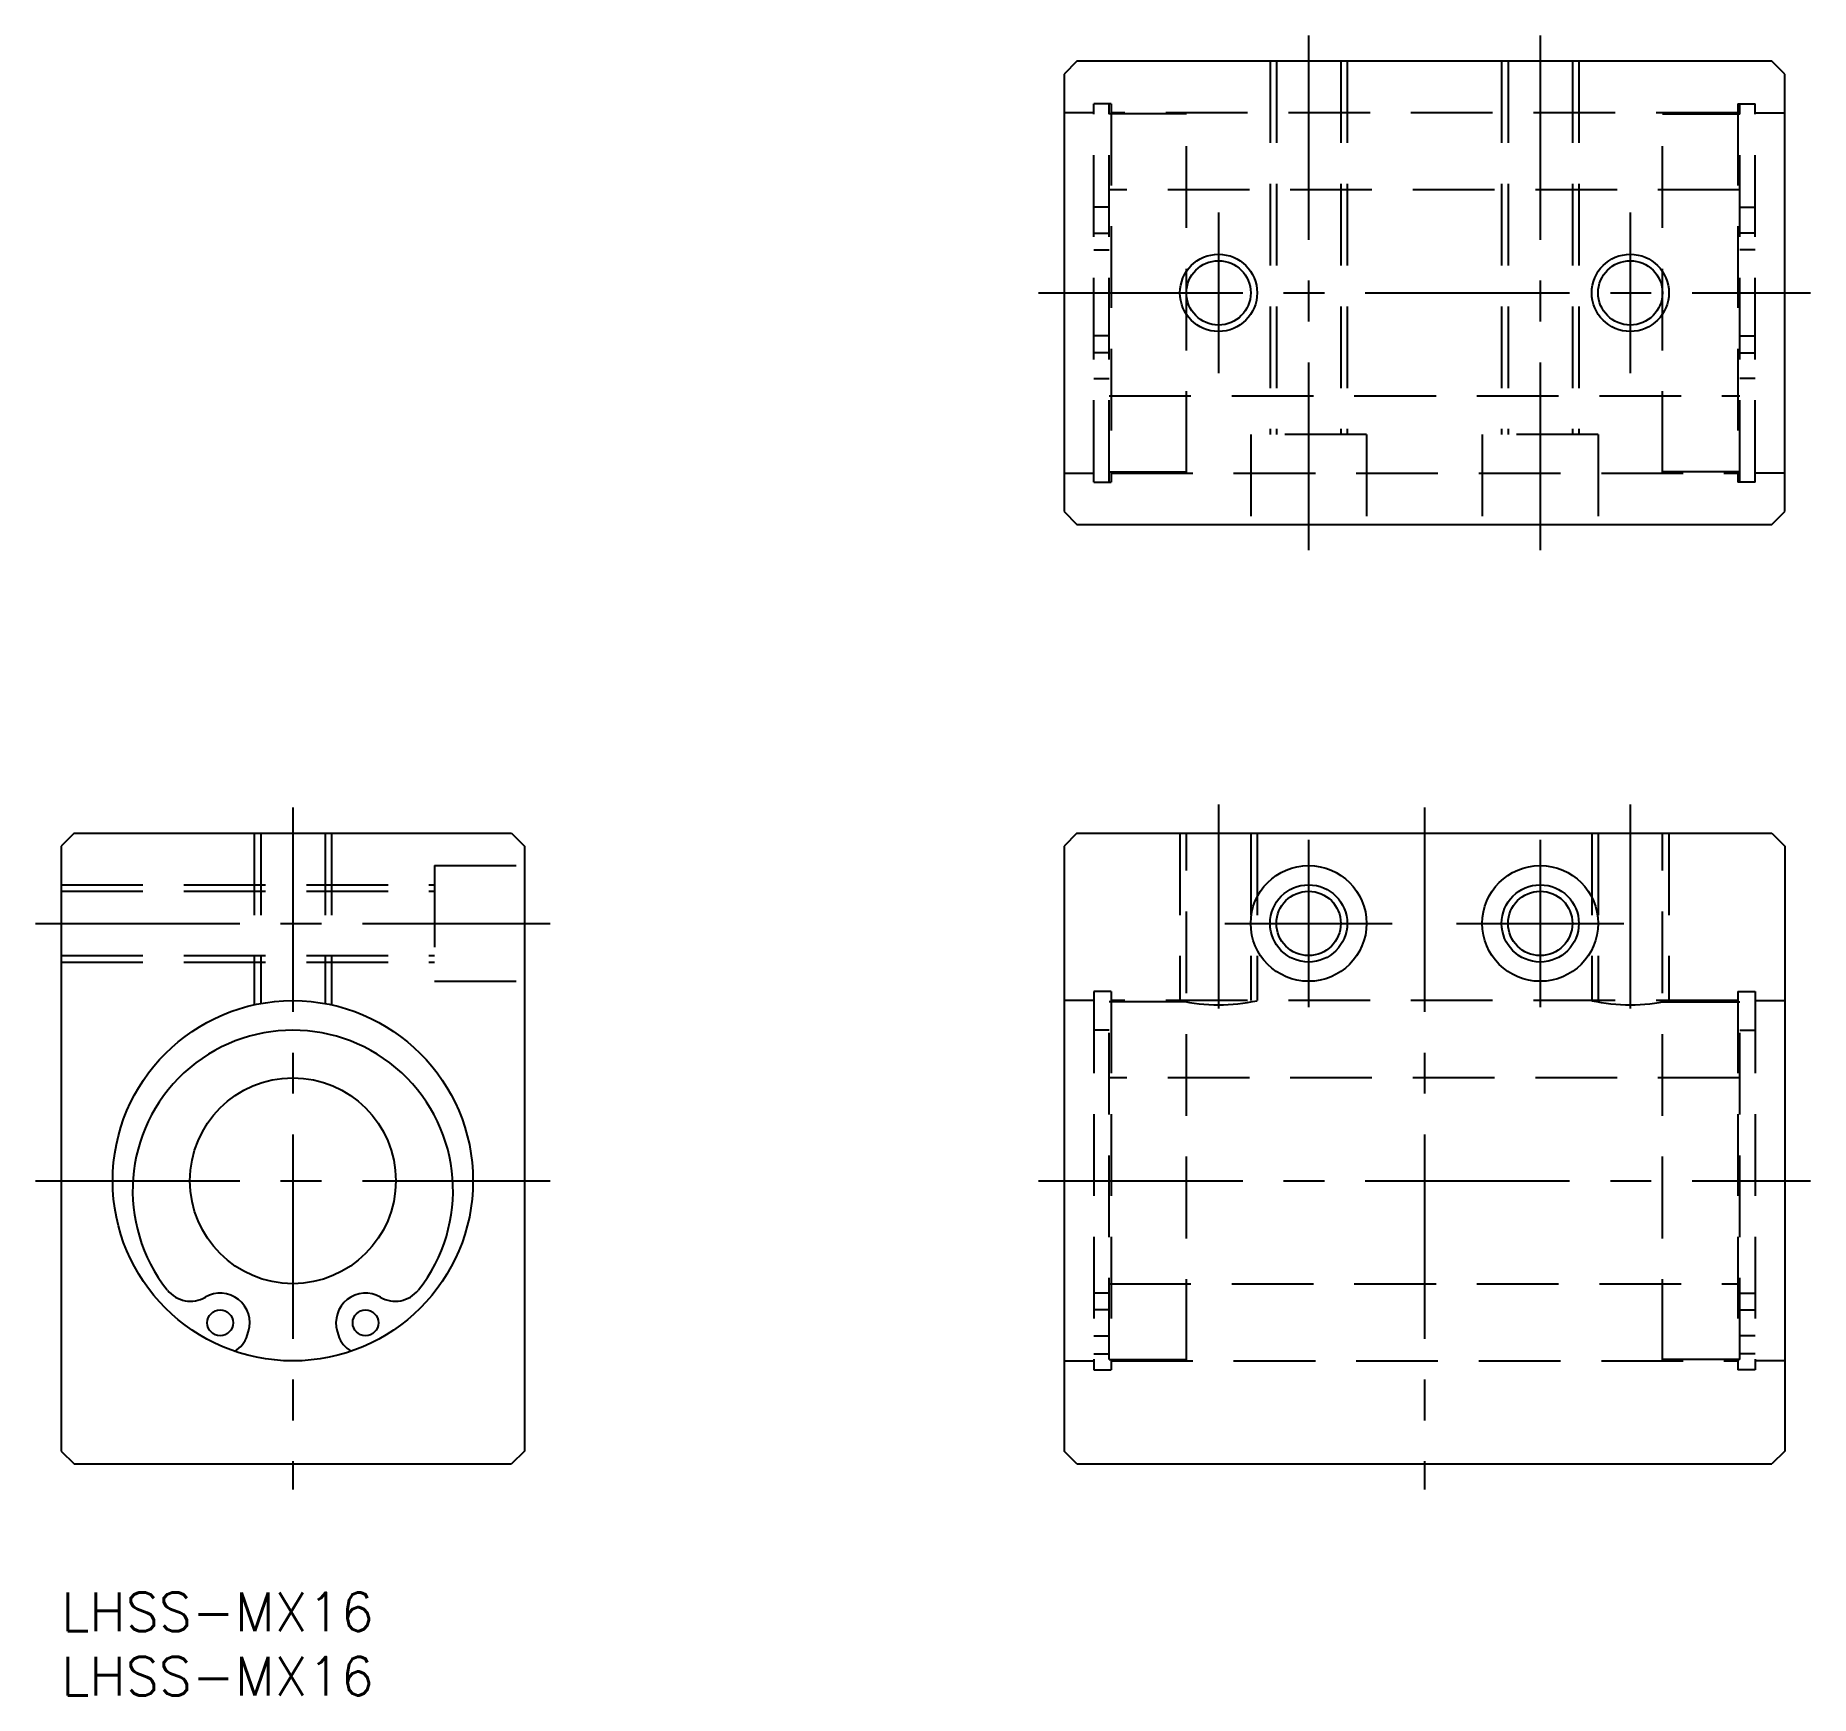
# Model space of a CAD drawing. Extents: x -2 to 136, y -8 to 121.
import ezdxf

# ---------------------------------------------------------------- set-up
doc = ezdxf.new("R2010")
doc.units = 0
doc.header["$LTSCALE"] = 0.5
doc.linetypes.add('CENTER', pattern=[50.8, 31.75, -6.35, 6.35, -6.35])
doc.linetypes.add('DASHED', pattern=[19.05, 12.7, -6.35])
for name, color, linetype in [('MSM_CENTER', 1, 'CENTER'), ('MSM_CONTINUOUS', 7, 'CONTINUOUS'), ('MSM_DASHED', 4, 'DASHED'), ('MSM_NARROW', 5, 'CONTINUOUS'), ('MSM_PART_NUMBER', 7, 'CONTINUOUS')]:
    doc.layers.add(name, color=color, linetype=linetype)
doc.styles.get("Standard").update_dxf_attribs({"font": 'txt.shx', "height": 3, "bigfont": 'bigfont.shx'})

# ---------------------------------------------------------------- blocks, each defined once
blk = doc.blocks.new('*U10')
at = {"layer": 'MSM_PART_NUMBER'}
blk.add_text('LHSS-MX16', height=3, dxfattribs=at).set_placement((0, -3))
blk = doc.blocks.new('*U11')
at = {"layer": 'MSM_PART_NUMBER'}
blk.add_text('LHSS-MX16', height=3, dxfattribs=at).set_placement((0, -8))

msp = doc.modelspace()

# ---------------------------------------------------------------- linework, layer by layer
at = {"layer": 'MSM_CENTER'}
for p, q in [((96.94, 121), (96.94, 81)), ((114.94, 121), (114.94, 81)), ((89.94, 107.25), (89.94, 94.75)), ((121.94, 107.25), (121.94, 94.75)), ((75.94, 101), (135.94, 101)), ((18, 61), (18, 8)), ((89.94, 61.25), (89.94, 44.42)), ((105.94, 61), (105.94, 8)), ((121.94, 61.25), (121.94, 44.58)), ((96.94, 58.5), (96.94, 45.5)), ((114.94, 58.5), (114.94, 45.5)), ((-2, 52), (38, 52)), ((90.44, 52), (103.44, 52)), ((108.44, 52), (121.44, 52)), ((-2, 32), (38, 32)), ((75.94, 32), (135.94, 32))]:
    msp.add_line(p, q, dxfattribs=at)
at = {"layer": 'MSM_CONTINUOUS'}
for p, q in [((78.94, 119), (77.94, 118)), ((132.94, 119), (78.94, 119)), ((133.94, 118), (132.94, 119)), ((77.94, 118), (77.94, 84)), ((133.94, 84), (133.94, 118)), ((77.94, 84), (78.94, 83)), ((78.94, 83), (132.94, 83)), ((132.94, 83), (133.94, 84)), ((1, 59), (0, 58)), ((0, 58), (0, 11)), ((1, 59), (35, 59)), ((35, 59), (36, 58)), ((36, 58), (36, 11)), ((78.94, 59), (77.94, 58)), ((77.94, 58), (77.94, 11)), ((78.94, 59), (132.94, 59)), ((132.94, 59), (133.94, 58)), ((133.94, 58), (133.94, 11)), ((36, 34.5), (36, 34.5)), ((14.46, 19.97), (14.56, 20.31)), ((21.44, 20.31), (21.54, 19.97)), ((0, 11), (1, 10)), ((1, 10), (35, 10)), ((36, 11), (35, 10)), ((78.94, 10), (77.94, 11)), ((78.94, 10), (132.94, 10)), ((133.94, 11), (132.94, 10))]:
    msp.add_line(p, q, dxfattribs=at)
for centre, radius in [((89.94, 101), 2.5), ((121.94, 101), 2.5), ((96.94, 52), 4.5), ((114.94, 52), 4.5), ((96.94, 52), 2.5), ((114.94, 52), 2.5), ((18, 32), 14), ((18, 32), 8), ((12.35, 20.96), 1), ((23.65, 20.96), 1)]:
    msp.add_circle(centre, radius, dxfattribs=at)
for centre, radius, start, end in [((18, 31.25), 12.45, 321.589, 218.411), ((10.05, 24.94), 2.3, 218.411, 300.0471), ((25.95, 24.94), 2.3, 239.9529, 321.589), ((12.35, 20.96), 2.3, 343.5829, 120.0471), ((23.65, 20.96), 2.3, 59.9529, 196.4171), ((12.54, 20.54), 2, 297.3274, 343.5829), ((23.46, 20.54), 2, 196.4171, 242.6726)]:
    msp.add_arc(centre, radius, start, end, dxfattribs=at)
at = {"layer": 'MSM_DASHED'}
for p, q in [((93.94, 119), (93.94, 90)), ((94.44, 119), (94.44, 90)), ((99.44, 119), (99.44, 90)), ((99.94, 119), (99.94, 90)), ((111.94, 119), (111.94, 90)), ((112.44, 119), (112.44, 90)), ((117.44, 119), (117.44, 90)), ((117.94, 119), (117.94, 90)), ((80.24, 115), (77.94, 115)), ((80.24, 86.3), (80.24, 115.7)), ((81.59, 115.7), (80.24, 115.7)), ((81.44, 86.3), (81.44, 115.7)), ((87.44, 114.9), (81.44, 114.9)), ((81.59, 115.7), (81.59, 86.3)), ((130.29, 115), (81.59, 115)), ((87.44, 87), (87.44, 115)), ((124.44, 87), (124.44, 115)), ((124.44, 114.9), (130.44, 114.9)), ((130.29, 115.7), (130.29, 86.3)), ((130.29, 115.7), (131.64, 115.7)), ((130.44, 86.3), (130.44, 115.7)), ((131.64, 86.3), (131.64, 115.7)), ((131.64, 115), (133.94, 115)), ((130.44, 109), (81.44, 109)), ((81.44, 107.65), (80.24, 107.65)), ((130.44, 107.65), (131.64, 107.65)), ((80.24, 105.65), (81.44, 105.65)), ((131.64, 105.65), (130.44, 105.65)), ((80.24, 104.35), (81.44, 104.35)), ((131.64, 104.35), (130.44, 104.35)), ((81.44, 97.65), (80.24, 97.65)), ((130.44, 97.65), (131.64, 97.65)), ((81.44, 96.35), (80.24, 96.35)), ((130.44, 96.35), (131.64, 96.35)), ((80.24, 94.35), (81.44, 94.35)), ((131.64, 94.35), (130.44, 94.35)), ((81.44, 93), (130.44, 93)), ((92.44, 90), (92.44, 83)), ((101.44, 90), (92.44, 90)), ((101.44, 90), (101.44, 83)), ((119.44, 90), (110.44, 90)), ((110.44, 90), (110.44, 83)), ((119.44, 90), (119.44, 83)), ((77.94, 87), (80.24, 87)), ((81.44, 87.1), (87.44, 87.1)), ((81.59, 87), (130.29, 87)), ((130.44, 87.1), (124.44, 87.1)), ((133.94, 87), (131.64, 87)), ((80.24, 86.3), (81.59, 86.3)), ((131.64, 86.3), (130.29, 86.3)), ((15, 59), (15, 45.67)), ((15.5, 59), (15.5, 45.77)), ((20.5, 59), (20.5, 45.77)), ((21, 59), (21, 45.67)), ((86.94, 59), (86.94, 46)), ((87.44, 18), (87.44, 59)), ((92.44, 59), (92.44, 46)), ((92.94, 59), (92.94, 46)), ((118.94, 59), (118.94, 46)), ((119.44, 59), (119.44, 46)), ((124.44, 18), (124.44, 59)), ((124.94, 59), (124.94, 46)), ((29, 56.5), (36, 56.5)), ((29, 56.5), (29, 47.5)), ((0, 55), (29, 55)), ((0, 54.5), (29, 54.5)), ((0, 49.5), (29, 49.5)), ((0, 49), (29, 49)), ((29, 47.5), (36, 47.5)), ((80.24, 46), (77.94, 46)), ((81.59, 46.7), (80.24, 46.7)), ((80.24, 46.7), (80.24, 17.3)), ((81.44, 18.1), (81.44, 46.7)), ((87.44, 45.9), (81.44, 45.9)), ((81.59, 46.7), (81.59, 17.3)), ((130.29, 46), (81.59, 46)), ((124.44, 45.9), (130.44, 45.9)), ((130.29, 46.7), (131.64, 46.7)), ((130.29, 46.7), (130.29, 17.3)), ((130.44, 18.1), (130.44, 46.7)), ((131.64, 46.7), (131.64, 17.3)), ((131.64, 46), (133.94, 46)), ((81.44, 43.7), (80.24, 43.7)), ((130.44, 43.7), (131.64, 43.7)), ((130.44, 40), (81.44, 40)), ((81.44, 24), (130.44, 24)), ((81.44, 23.26), (80.24, 23.26)), ((130.44, 23.26), (131.64, 23.26)), ((81.44, 21.96), (80.24, 21.96)), ((130.44, 21.96), (131.64, 21.96)), ((80.24, 19.96), (81.44, 19.96)), ((131.64, 19.96), (130.44, 19.96)), ((77.94, 18), (80.24, 18)), ((80.24, 18.54), (81.44, 18.54)), ((81.44, 18.1), (87.44, 18.1)), ((81.59, 18), (130.29, 18)), ((130.44, 18.1), (124.44, 18.1)), ((131.64, 18.54), (130.44, 18.54)), ((133.94, 18), (131.64, 18)), ((80.24, 17.3), (81.59, 17.3)), ((131.64, 17.3), (130.29, 17.3))]:
    msp.add_line(p, q, dxfattribs=at)
for centre in [(89.94, 59.67), (121.94, 59.67)]:
    msp.add_arc(centre, 14, 257.6264, 282.3736, dxfattribs=at)
at = {"layer": 'MSM_NARROW'}
for centre in [(89.94, 101), (121.94, 101), (96.94, 52), (114.94, 52)]:
    msp.add_circle(centre, 3, dxfattribs=at)

# ---------------------------------------------------------------- block references
at = {"layer": 'MSM_CONTINUOUS'}
for name in ['*U10', '*U11']:
    msp.add_blockref(name, (0, 0), dxfattribs=at)

doc.saveas('drawing.dxf')
